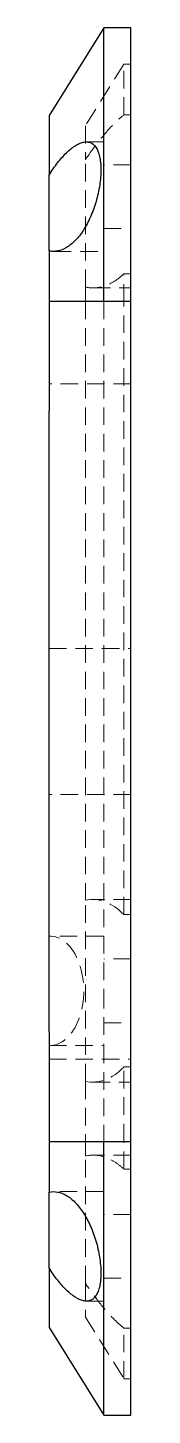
# Model space of a CAD drawing. Header units: millimetres. Extents: x 55 to 226, y 7 to 161.
# Drawn here: x 220.2 to 226.2, y 7 to 107 of the extents above.
import ezdxf

# ---------------------------------------------------------------- set-up
doc = ezdxf.new("R2010")
doc.units = ezdxf.units.MM
doc.linetypes.add('HIDDEN', pattern=[1.905, 1.27, -0.635])

msp = doc.modelspace()

# ---------------------------------------------------------------- linework, layer by layer
at = {"color": 7, "linetype": 'Continuous', "lineweight": 25}
for p, q in [((224.18, 107), (220.23, 100.68)), ((226.15, 107), (224.18, 107)), ((224.18, 87.26), (224.18, 107)), ((226.15, 87.26), (226.15, 107)), ((220.23, 100.68), (220.23, 96.37)), ((220.23, 90.92), (220.23, 96.37)), ((220.23, 90.92), (220.23, 87.26)), ((226.15, 87.26), (220.23, 87.26)), ((220.23, 87.26), (220.23, 79.37)), ((226.15, 79.37), (226.15, 87.26)), ((220.23, 34.63), (220.23, 79.37)), ((226.15, 34.63), (226.15, 79.37)), ((220.23, 34.63), (220.23, 26.74)), ((226.15, 26.74), (226.15, 34.63)), ((220.23, 26.74), (226.15, 26.74)), ((220.23, 26.74), (220.23, 23.08)), ((224.18, 7), (224.18, 26.74)), ((226.15, 7), (226.15, 26.74)), ((220.23, 17.63), (220.23, 23.08)), ((220.23, 17.63), (220.23, 13.32)), ((220.23, 13.32), (224.18, 7)), ((224.18, 7), (226.15, 7))]:
    msp.add_line(p, q, dxfattribs=at)
at = {"color": 7, "linetype": 'HIDDEN', "lineweight": 18}
for p, q in [((225.64, 104.37), (222.86, 99.93)), ((225.64, 100.72), (225.64, 104.37)), ((226.15, 104.37), (225.64, 104.37)), ((226.15, 100.72), (225.64, 100.72)), ((222.86, 99.93), (222.86, 97.49)), ((224.18, 98.78), (222.92, 98.78)), ((222.86, 88.31), (222.86, 97.49)), ((226.15, 97.13), (224.18, 97.13)), ((224.18, 92.53), (226.15, 92.53)), ((220.23, 90.92), (220.57, 90.9)), ((220.57, 90.88), (224.18, 90.88)), ((225.64, 87.26), (225.64, 89.26)), ((225.64, 89.26), (226.15, 89.26)), ((222.86, 88.31), (222.86, 87.26)), ((223.4, 88.25), (226.15, 88.25)), ((222.86, 87.26), (222.86, 44.12)), ((224.18, 87.26), (224.18, 41.54)), ((225.64, 43.09), (225.64, 87.26)), ((226.15, 81.34), (220.23, 81.34)), ((220.23, 62.26), (226.15, 62.26)), ((226.15, 51.74), (220.23, 51.74)), ((222.86, 31.06), (222.86, 44.12)), ((226.15, 44.17), (223.37, 44.17)), ((226.15, 43.09), (225.64, 43.09)), ((224.18, 41.54), (220.23, 41.54)), ((224.18, 41.54), (224.18, 37.59)), ((226.15, 39.89), (224.18, 39.89)), ((224.18, 37.59), (224.18, 33.64)), ((224.18, 35.29), (226.15, 35.29)), ((220.23, 33.64), (224.18, 33.64)), ((224.18, 33.64), (224.18, 26.74)), ((220.23, 32.66), (226.15, 32.66)), ((225.64, 32.1), (226.15, 32.1)), ((225.64, 26.74), (225.64, 32.1)), ((222.86, 31.06), (222.86, 26.74)), ((223.37, 31.01), (226.15, 31.01)), ((222.86, 26.74), (222.86, 25.69)), ((225.64, 24.74), (225.64, 26.74)), ((222.86, 16.51), (222.86, 25.69)), ((226.15, 25.75), (223.4, 25.75)), ((223.4, 25.75), (223.4, 25.75)), ((226.15, 24.74), (225.64, 24.74)), ((224.18, 23.12), (220.57, 23.12)), ((220.57, 23.12), (220.57, 23.12)), ((226.15, 21.47), (224.18, 21.47)), ((222.86, 16.51), (222.86, 14.07)), ((224.18, 16.87), (226.15, 16.87)), ((222.92, 15.22), (224.18, 15.22)), ((222.92, 15.22), (222.92, 15.22)), ((222.86, 14.07), (225.64, 9.63)), ((225.64, 13.28), (226.15, 13.28)), ((225.64, 9.63), (225.64, 13.28)), ((225.64, 9.63), (226.15, 9.63))]:
    msp.add_line(p, q, dxfattribs=at)
for centre, major_axis, start_param, end_param in [((223.37, 37.59), (0, 6.58), 5.70082, 6.40823), ((220.27, 37.59), (0, 3.95), 3.12493, 6.29985), ((223.37, 37.59), (0, 6.58), 3.01655, 3.72396)]:
    msp.add_ellipse(centre, major_axis=major_axis, ratio=0.625, start_param=start_param, end_param=end_param, dxfattribs=at)
for points in [[(222.86, 97.49), (223.33, 98.19), (223.8, 98.81), (224.5, 99.63), (224.73, 99.89), (225.19, 100.34), (225.42, 100.55), (225.64, 100.72)], [(225.64, 89.26), (225.19, 88.84), (224.74, 88.56), (224.04, 88.32), (223.8, 88.27), (223.33, 88.24), (223.1, 88.26), (222.86, 88.31)], [(222.86, 25.69), (223.33, 25.79), (223.8, 25.76), (224.5, 25.52), (224.73, 25.41), (225.19, 25.12), (225.42, 24.95), (225.64, 24.74)], [(225.64, 13.28), (225.19, 13.63), (224.74, 14.08), (224.04, 14.9), (223.8, 15.2), (223.33, 15.83), (223.1, 16.16), (222.86, 16.51)]]:
    msp.add_open_spline(points, degree=3, knots=[0, 0, 0, 0, 0.5, 0.5, 0.75, 0.75, 1, 1, 1, 1], dxfattribs=at)
at = {"color": 7, "linetype": 'Continuous', "lineweight": 25}
for points in [[(220.23, 96.37), (220.43, 96.7), (220.64, 96.99), (220.95, 97.4), (221.06, 97.52), (221.27, 97.76), (221.38, 97.88), (221.7, 98.19), (221.91, 98.36), (222.22, 98.55), (222.32, 98.61), (222.51, 98.7), (222.6, 98.73), (222.79, 98.77), (222.88, 98.78), (223.05, 98.77), (223.13, 98.76), (223.36, 98.67), (223.5, 98.56), (223.73, 98.22), (223.82, 98), (223.91, 97.59), (223.93, 97.44), (223.97, 97.12), (223.97, 96.96), (223.97, 96.61), (223.97, 96.42), (223.94, 96.04), (223.92, 95.85), (223.86, 95.46), (223.82, 95.26), (223.73, 94.86), (223.68, 94.67), (223.57, 94.28), (223.51, 94.09), (223.37, 93.72), (223.3, 93.54), (223.14, 93.19), (223.06, 93.02), (222.89, 92.7), (222.8, 92.55), (222.53, 92.13), (222.33, 91.88), (222.02, 91.56), (221.92, 91.47), (221.71, 91.3), (221.6, 91.22), (221.28, 91.03), (221.07, 90.95), (220.75, 90.89), (220.64, 90.88), (220.43, 90.88), (220.33, 90.9), (220.23, 90.92)], [(220.23, 23.08), (220.43, 23.13), (220.64, 23.13), (220.95, 23.07), (221.06, 23.04), (221.27, 22.96), (221.38, 22.91), (221.7, 22.72), (221.91, 22.55), (222.22, 22.24), (222.32, 22.12), (222.51, 21.88), (222.6, 21.75), (222.79, 21.47), (222.88, 21.32), (223.05, 21), (223.13, 20.83), (223.36, 20.32), (223.5, 19.95), (223.73, 19.18), (223.82, 18.78), (223.91, 18.2), (223.93, 18), (223.97, 17.62), (223.97, 17.44), (223.97, 17.08), (223.97, 16.91), (223.94, 16.59), (223.92, 16.45), (223.86, 16.17), (223.82, 16.04), (223.73, 15.82), (223.68, 15.72), (223.57, 15.55), (223.51, 15.47), (223.37, 15.36), (223.3, 15.31), (223.14, 15.25), (223.06, 15.23), (222.89, 15.22), (222.8, 15.23), (222.53, 15.29), (222.33, 15.38), (222.02, 15.57), (221.92, 15.65), (221.71, 15.82), (221.6, 15.91), (221.28, 16.22), (221.07, 16.46), (220.75, 16.86), (220.64, 17.01), (220.43, 17.31), (220.33, 17.46), (220.23, 17.63)]]:
    msp.add_open_spline(points, degree=3, knots=[0, 0, 0, 0, 0.0625, 0.0625, 0.09375, 0.09375, 0.125, 0.125, 0.1875, 0.1875, 0.21875, 0.21875, 0.25, 0.25, 0.28125, 0.28125, 0.3125, 0.3125, 0.375, 0.375, 0.4375, 0.4375, 0.46875, 0.46875, 0.5, 0.5, 0.53125, 0.53125, 0.5625, 0.5625, 0.59375, 0.59375, 0.625, 0.625, 0.65625, 0.65625, 0.6875, 0.6875, 0.71875, 0.71875, 0.75, 0.75, 0.8125, 0.8125, 0.84375, 0.84375, 0.875, 0.875, 0.9375, 0.9375, 0.96875, 0.96875, 1, 1, 1, 1], dxfattribs=at)

doc.saveas('drawing.dxf')
